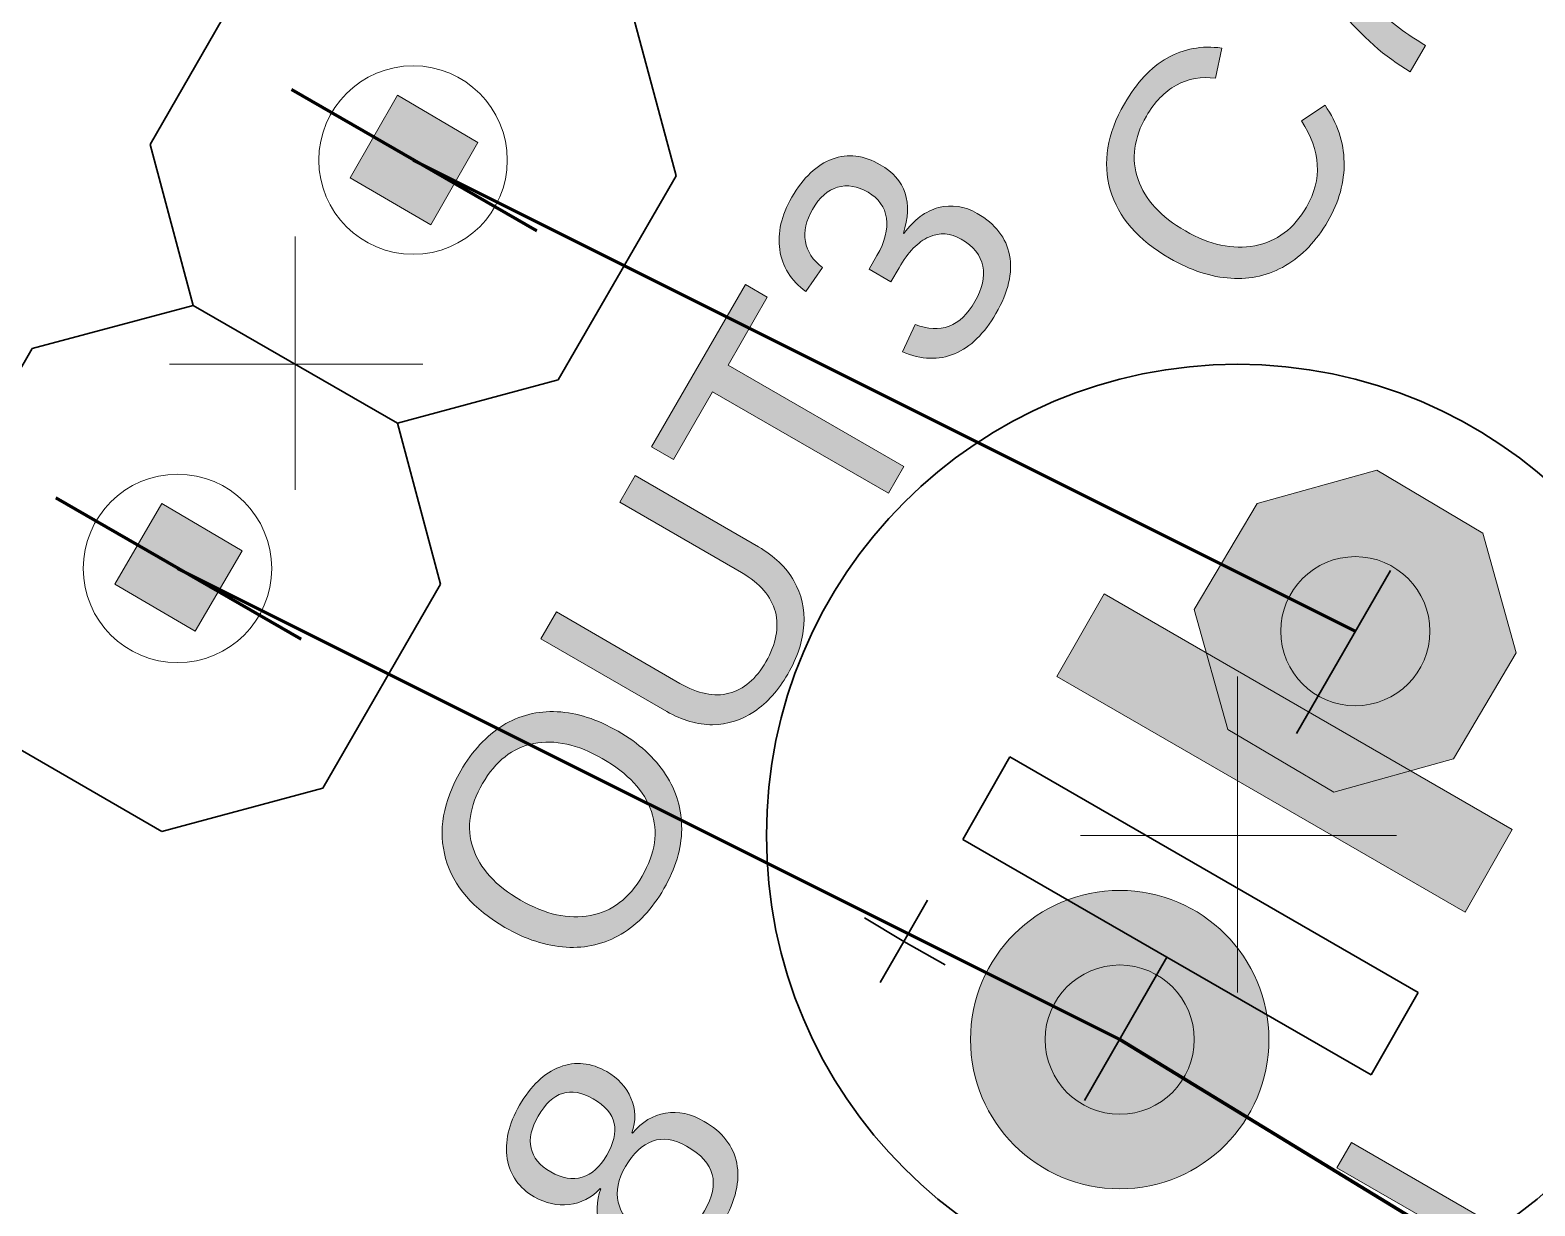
# Model space of a CAD drawing. Header units: millimetres. Extents: x 62.1 to 137.4, y 80.8 to 158.7.
# Drawn here: x 83.64 to 91.63, y 140.66 to 146.91 of the extents above; entities that cross this region are included whole.
import ezdxf

# ---------------------------------------------------------------- set-up
doc = ezdxf.new("R2010")
doc.units = ezdxf.units.MM
doc.header["$MEASUREMENT"] = 0
doc.layers.add('レイヤー 1', color=7, linetype='Continuous', lineweight=0)

# ---------------------------------------------------------------- blocks, each defined once
blk = doc.blocks.new('Block_30')
at = {"layer": 'レイヤー 1'}
h = blk.add_hatch(color=253, dxfattribs=at)
h.dxf.hatch_style = 2
edge = h.paths.add_edge_path()
edge.add_spline(control_points=[(86.674, 143.039), (86.543, 143.1141), (86.4216, 143.141), (86.3098, 143.1186), (86.1973, 143.0962), (86.1069, 143.0256), (86.0382, 142.9064), (85.9686, 142.7861), (85.9515, 142.6721), (85.9875, 142.5639), (86.023, 142.4561), (86.1071, 142.3637), (86.24, 142.2873), (86.3713, 142.2111), (86.4952, 142.1839), (86.6107, 142.206), (86.7261, 142.2273), (86.8178, 142.2973), (86.8857, 142.4147), (86.9556, 142.536), (86.9721, 142.6507), (86.9346, 142.7586), (86.8975, 142.8667), (86.8104, 142.9597), (86.674, 143.039)], knot_values=[0, 0, 0, 0, 1, 1, 1, 2, 2, 2, 3, 3, 3, 4, 4, 4, 5, 5, 5, 6, 6, 6, 7, 7, 7, 8, 8, 8, 8], degree=3, periodic=0)
edge = h.paths.add_edge_path()
edge.add_spline(control_points=[(86.7578, 143.184), (86.8674, 143.1206), (86.9515, 143.0442), (87.0095, 142.9549), (87.0676, 142.8654), (87.0967, 142.7682), (87.0955, 142.6642), (87.0943, 142.5605), (87.0627, 142.455), (87.0011, 142.3482), (86.9389, 142.2404), (86.8636, 142.1601), (86.7747, 142.1071), (86.6857, 142.054), (86.5878, 142.031), (86.4817, 142.0375), (86.3753, 142.044), (86.2666, 142.0792), (86.1567, 142.1426), (85.9885, 142.2397), (85.8838, 142.3613), (85.8421, 142.5078), (85.8008, 142.6545), (85.8273, 142.8095), (85.9221, 142.9735), (85.9836, 143.08), (86.0585, 143.1606), (86.1458, 143.2147), (86.2335, 143.2684), (86.3301, 143.2929), (86.4347, 143.2877), (86.5399, 143.2822), (86.6473, 143.2478), (86.7578, 143.184)], knot_values=[0, 0, 0, 0, 1, 1, 1, 2, 2, 2, 3, 3, 3, 4, 4, 4, 5, 5, 5, 6, 6, 6, 7, 7, 7, 8, 8, 8, 9, 9, 9, 10, 10, 10, 11, 11, 11, 11], degree=3, periodic=0)
for points, knots in [([(86.7578, 143.184), (86.8674, 143.1206), (86.9515, 143.0442), (87.0095, 142.9549), (87.0676, 142.8654), (87.0967, 142.7682), (87.0955, 142.6642), (87.0943, 142.5605), (87.0627, 142.455), (87.0011, 142.3482), (86.9389, 142.2404), (86.8636, 142.1601), (86.7747, 142.1071), (86.6857, 142.054), (86.5878, 142.031), (86.4817, 142.0375), (86.3753, 142.044), (86.2666, 142.0792), (86.1567, 142.1426), (85.9885, 142.2397), (85.8838, 142.3613), (85.8421, 142.5078), (85.8008, 142.6545), (85.8273, 142.8095), (85.9221, 142.9735), (85.9836, 143.08), (86.0585, 143.1606), (86.1458, 143.2147), (86.2335, 143.2684), (86.3301, 143.2929), (86.4347, 143.2877), (86.5399, 143.2822), (86.6473, 143.2478), (86.7578, 143.184)], [0, 0, 0, 0, 1, 1, 1, 2, 2, 2, 3, 3, 3, 4, 4, 4, 5, 5, 5, 6, 6, 6, 7, 7, 7, 8, 8, 8, 9, 9, 9, 10, 10, 10, 11, 11, 11, 11]), ([(86.674, 143.039), (86.543, 143.1141), (86.4216, 143.141), (86.3098, 143.1186), (86.1973, 143.0962), (86.1069, 143.0256), (86.0382, 142.9064), (85.9686, 142.7861), (85.9515, 142.6721), (85.9875, 142.5639), (86.023, 142.4561), (86.1071, 142.3637), (86.24, 142.2873), (86.3713, 142.2111), (86.4952, 142.1839), (86.6107, 142.206), (86.7261, 142.2273), (86.8178, 142.2973), (86.8857, 142.4147), (86.9556, 142.536), (86.9721, 142.6507), (86.9346, 142.7586), (86.8975, 142.8667), (86.8104, 142.9597), (86.674, 143.039)], [0, 0, 0, 0, 1, 1, 1, 2, 2, 2, 3, 3, 3, 4, 4, 4, 5, 5, 5, 6, 6, 6, 7, 7, 7, 8, 8, 8, 8])]:
    blk.add_open_spline(points, degree=3, knots=knots, dxfattribs=at)
blk = doc.blocks.new('Block_31')
at = {"layer": 'レイヤー 1'}
h = blk.add_hatch(color=253, dxfattribs=at)
h.dxf.hatch_style = 2
edge = h.paths.add_edge_path()
edge.add_spline(control_points=[(87.6587, 143.4872), (87.6091, 143.4014), (87.5502, 143.3353), (87.482, 143.2894), (87.4136, 143.2433), (87.3395, 143.2202), (87.2594, 143.2188), (87.1795, 143.2181), (87.0984, 143.2416), (87.016, 143.2891), (87.016, 143.2891), (86.3477, 143.675), (86.3477, 143.675), (86.3477, 143.675), (86.4299, 143.8172), (86.4299, 143.8172), (86.4299, 143.8172), (87.0862, 143.4383), (87.0862, 143.4383), (87.1819, 143.3832), (87.2691, 143.3652), (87.3464, 143.3856), (87.4245, 143.4052), (87.4899, 143.4614), (87.543, 143.553), (87.5974, 143.6474), (87.6139, 143.7356), (87.5928, 143.8176), (87.5717, 143.8999), (87.5115, 143.9695), (87.4129, 144.0264), (87.4129, 144.0264), (86.7663, 144.3998), (86.7663, 144.3998), (86.7663, 144.3998), (86.8479, 144.5414), (86.8479, 144.5414), (86.8479, 144.5414), (87.5028, 144.1631), (87.5028, 144.1631), (87.5876, 144.1142), (87.6506, 144.0539), (87.6911, 143.9823), (87.7323, 143.9106), (87.7499, 143.8327), (87.7442, 143.7483), (87.7387, 143.6636), (87.7104, 143.5764), (87.6587, 143.4872)], knot_values=[0, 0, 0, 0, 1, 1, 1, 2, 2, 2, 3, 3, 3, 4, 4, 4, 5, 5, 5, 6, 6, 6, 7, 7, 7, 8, 8, 8, 9, 9, 9, 10, 10, 10, 11, 11, 11, 12, 12, 12, 13, 13, 13, 14, 14, 14, 15, 15, 15, 16, 16, 16, 16], degree=3, periodic=0)
blk.add_open_spline([(87.6587, 143.4872), (87.6091, 143.4014), (87.5502, 143.3353), (87.482, 143.2894), (87.4136, 143.2433), (87.3395, 143.2202), (87.2594, 143.2188), (87.1795, 143.2181), (87.0984, 143.2416), (87.016, 143.2891), (87.016, 143.2891), (86.3477, 143.675), (86.3477, 143.675), (86.3477, 143.675), (86.4299, 143.8172), (86.4299, 143.8172), (86.4299, 143.8172), (87.0862, 143.4383), (87.0862, 143.4383), (87.1819, 143.3832), (87.2691, 143.3652), (87.3464, 143.3856), (87.4245, 143.4052), (87.4899, 143.4614), (87.543, 143.553), (87.5974, 143.6474), (87.6139, 143.7356), (87.5928, 143.8176), (87.5717, 143.8999), (87.5115, 143.9695), (87.4129, 144.0264), (87.4129, 144.0264), (86.7663, 144.3998), (86.7663, 144.3998), (86.7663, 144.3998), (86.8479, 144.5414), (86.8479, 144.5414), (86.8479, 144.5414), (87.5028, 144.1631), (87.5028, 144.1631), (87.5876, 144.1142), (87.6506, 144.0539), (87.6911, 143.9823), (87.7323, 143.9106), (87.7499, 143.8327), (87.7442, 143.7483), (87.7387, 143.6636), (87.7104, 143.5764), (87.6587, 143.4872)], degree=3, knots=[0, 0, 0, 0, 1, 1, 1, 2, 2, 2, 3, 3, 3, 4, 4, 4, 5, 5, 5, 6, 6, 6, 7, 7, 7, 8, 8, 8, 9, 9, 9, 10, 10, 10, 11, 11, 11, 12, 12, 12, 13, 13, 13, 14, 14, 14, 15, 15, 15, 16, 16, 16, 16], dxfattribs=at)
blk = doc.blocks.new('Block_32')
at = {"layer": 'レイヤー 1'}
h = blk.add_hatch(color=253, dxfattribs=at)
h.dxf.hatch_style = 2
edge = h.paths.add_edge_path()
edge.add_spline(control_points=[(87.3416, 145.1281), (87.3416, 145.1281), (88.2752, 144.5893), (88.2752, 144.5893), (88.2752, 144.5893), (88.1934, 144.4477), (88.1934, 144.4477), (88.1934, 144.4477), (87.2598, 144.9868), (87.2598, 144.9868), (87.2598, 144.9868), (87.0517, 144.6261), (87.0517, 144.6261), (87.0517, 144.6261), (86.9356, 144.6933), (86.9356, 144.6933), (86.9356, 144.6933), (87.4336, 145.556), (87.4336, 145.556), (87.4336, 145.556), (87.5497, 145.4888), (87.5497, 145.4888), (87.5497, 145.4888), (87.3416, 145.1281), (87.3416, 145.1281)], knot_values=[0, 0, 0, 0, 1, 1, 1, 2, 2, 2, 3, 3, 3, 4, 4, 4, 5, 5, 5, 6, 6, 6, 7, 7, 7, 8, 8, 8, 8], degree=3, periodic=0)
blk.add_open_spline([(87.3416, 145.1281), (87.3416, 145.1281), (88.2752, 144.5893), (88.2752, 144.5893), (88.2752, 144.5893), (88.1934, 144.4477), (88.1934, 144.4477), (88.1934, 144.4477), (87.2598, 144.9868), (87.2598, 144.9868), (87.2598, 144.9868), (87.0517, 144.6261), (87.0517, 144.6261), (87.0517, 144.6261), (86.9356, 144.6933), (86.9356, 144.6933), (86.9356, 144.6933), (87.4336, 145.556), (87.4336, 145.556), (87.4336, 145.556), (87.5497, 145.4888), (87.5497, 145.4888), (87.5497, 145.4888), (87.3416, 145.1281), (87.3416, 145.1281)], degree=3, knots=[0, 0, 0, 0, 1, 1, 1, 2, 2, 2, 3, 3, 3, 4, 4, 4, 5, 5, 5, 6, 6, 6, 7, 7, 7, 8, 8, 8, 8], dxfattribs=at)
blk = doc.blocks.new('Block_33')
at = {"layer": 'レイヤー 1'}
h = blk.add_hatch(color=253, dxfattribs=at)
h.dxf.hatch_style = 2
edge = h.paths.add_edge_path()
edge.add_spline(control_points=[(88.665, 145.9336), (88.7615, 145.8777), (88.819, 145.8033), (88.8366, 145.711), (88.8542, 145.619), (88.8299, 145.5157), (88.7639, 145.4016), (88.7026, 145.2952), (88.6299, 145.2242), (88.545, 145.1887), (88.4606, 145.1529), (88.3682, 145.1563), (88.2673, 145.1984), (88.2673, 145.1984), (88.3347, 145.3444), (88.3347, 145.3444), (88.4692, 145.2907), (88.5753, 145.331), (88.653, 145.4657), (88.6919, 145.5332), (88.7057, 145.5959), (88.6948, 145.6535), (88.6836, 145.711), (88.6454, 145.7589), (88.58, 145.7968), (88.5228, 145.8299), (88.4657, 145.8336), (88.4084, 145.8082), (88.3505, 145.7827), (88.2981, 145.7282), (88.2503, 145.6452), (88.2503, 145.6452), (88.2063, 145.5694), (88.2063, 145.5694), (88.2063, 145.5694), (88.0902, 145.6366), (88.0902, 145.6366), (88.0902, 145.6366), (88.1324, 145.7096), (88.1324, 145.7096), (88.1748, 145.783), (88.1915, 145.8495), (88.1829, 145.9084), (88.1745, 145.9673), (88.1417, 146.0131), (88.0849, 146.0459), (88.0287, 146.0782), (87.9752, 146.0872), (87.9237, 146.0727), (87.8718, 146.0586), (87.8274, 146.019), (87.7898, 145.9542), (87.7557, 145.895), (87.7433, 145.8385), (87.7521, 145.7844), (87.7617, 145.7303), (87.7919, 145.6845), (87.8439, 145.6466), (87.8439, 145.6466), (87.7554, 145.5181), (87.7554, 145.5181), (87.6753, 145.5773), (87.6288, 145.6517), (87.6162, 145.741), (87.6031, 145.8302), (87.6248, 145.9225), (87.6804, 146.019), (87.7412, 146.1244), (87.8129, 146.1919), (87.8952, 146.2223), (87.9777, 146.2526), (88.0632, 146.2422), (88.1503, 146.1916), (88.2175, 146.153), (88.2611, 146.1031), (88.2816, 146.041), (88.3019, 145.9794), (88.2987, 145.9084), (88.2726, 145.8281), (88.2726, 145.8281), (88.2754, 145.8268), (88.2754, 145.8268), (88.3288, 145.9001), (88.3906, 145.946), (88.4601, 145.9646), (88.5297, 145.9825), (88.5979, 145.9721), (88.665, 145.9336)], knot_values=[0, 0, 0, 0, 1, 1, 1, 2, 2, 2, 3, 3, 3, 4, 4, 4, 5, 5, 5, 6, 6, 6, 7, 7, 7, 8, 8, 8, 9, 9, 9, 10, 10, 10, 11, 11, 11, 12, 12, 12, 13, 13, 13, 14, 14, 14, 15, 15, 15, 16, 16, 16, 17, 17, 17, 18, 18, 18, 19, 19, 19, 20, 20, 20, 21, 21, 21, 22, 22, 22, 23, 23, 23, 24, 24, 24, 25, 25, 25, 26, 26, 26, 27, 27, 27, 28, 28, 28, 29, 29, 29, 29], degree=3, periodic=0)
blk.add_open_spline([(88.665, 145.9336), (88.7615, 145.8777), (88.819, 145.8033), (88.8366, 145.711), (88.8542, 145.619), (88.8299, 145.5157), (88.7639, 145.4016), (88.7026, 145.2952), (88.6299, 145.2242), (88.545, 145.1887), (88.4606, 145.1529), (88.3682, 145.1563), (88.2673, 145.1984), (88.2673, 145.1984), (88.3347, 145.3444), (88.3347, 145.3444), (88.4692, 145.2907), (88.5753, 145.331), (88.653, 145.4657), (88.6919, 145.5332), (88.7057, 145.5959), (88.6948, 145.6535), (88.6836, 145.711), (88.6454, 145.7589), (88.58, 145.7968), (88.5228, 145.8299), (88.4657, 145.8336), (88.4084, 145.8082), (88.3505, 145.7827), (88.2981, 145.7282), (88.2503, 145.6452), (88.2503, 145.6452), (88.2063, 145.5694), (88.2063, 145.5694), (88.2063, 145.5694), (88.0902, 145.6366), (88.0902, 145.6366), (88.0902, 145.6366), (88.1324, 145.7096), (88.1324, 145.7096), (88.1748, 145.783), (88.1915, 145.8495), (88.1829, 145.9084), (88.1745, 145.9673), (88.1417, 146.0131), (88.0849, 146.0459), (88.0287, 146.0782), (87.9752, 146.0872), (87.9237, 146.0727), (87.8718, 146.0586), (87.8274, 146.019), (87.7898, 145.9542), (87.7557, 145.895), (87.7433, 145.8385), (87.7521, 145.7844), (87.7617, 145.7303), (87.7919, 145.6845), (87.8439, 145.6466), (87.8439, 145.6466), (87.7554, 145.5181), (87.7554, 145.5181), (87.6753, 145.5773), (87.6288, 145.6517), (87.6162, 145.741), (87.6031, 145.8302), (87.6248, 145.9225), (87.6804, 146.019), (87.7412, 146.1244), (87.8129, 146.1919), (87.8952, 146.2223), (87.9777, 146.2526), (88.0632, 146.2422), (88.1503, 146.1916), (88.2175, 146.153), (88.2611, 146.1031), (88.2816, 146.041), (88.3019, 145.9794), (88.2987, 145.9084), (88.2726, 145.8281), (88.2726, 145.8281), (88.2754, 145.8268), (88.2754, 145.8268), (88.3288, 145.9001), (88.3906, 145.946), (88.4601, 145.9646), (88.5297, 145.9825), (88.5979, 145.9721), (88.665, 145.9336)], degree=3, knots=[0, 0, 0, 0, 1, 1, 1, 2, 2, 2, 3, 3, 3, 4, 4, 4, 5, 5, 5, 6, 6, 6, 7, 7, 7, 8, 8, 8, 9, 9, 9, 10, 10, 10, 11, 11, 11, 12, 12, 12, 13, 13, 13, 14, 14, 14, 15, 15, 15, 16, 16, 16, 17, 17, 17, 18, 18, 18, 19, 19, 19, 20, 20, 20, 21, 21, 21, 22, 22, 22, 23, 23, 23, 24, 24, 24, 25, 25, 25, 26, 26, 26, 27, 27, 27, 28, 28, 28, 29, 29, 29, 29], dxfattribs=at)
blk = doc.blocks.new('Block_66')
at = {"layer": 'レイヤー 1'}
h = blk.add_hatch(color=253, dxfattribs=at)
h.dxf.hatch_style = 2
edge = h.paths.add_edge_path()
edge.add_spline(control_points=[(89.5632, 146.4503), (89.4962, 146.3342), (89.4812, 146.2223), (89.5187, 146.1144), (89.5561, 146.0066), (89.6402, 145.9153), (89.7701, 145.8402), (89.8989, 145.7658), (90.0217, 145.7399), (90.1387, 145.762), (90.2558, 145.784), (90.3473, 145.8526), (90.4134, 145.9673), (90.4984, 146.1141), (90.4896, 146.2667), (90.3869, 146.4248), (90.3869, 146.4248), (90.5118, 146.5075), (90.5118, 146.5075), (90.5774, 146.4121), (90.6114, 146.3115), (90.6132, 146.2061), (90.6153, 146.1006), (90.5864, 145.9963), (90.5268, 145.8929), (90.4658, 145.7871), (90.3909, 145.7086), (90.3025, 145.6566), (90.2138, 145.6045), (90.1172, 145.5822), (90.0117, 145.589), (89.9067, 145.5956), (89.7983, 145.6311), (89.6867, 145.6955), (89.5196, 145.7923), (89.4144, 145.9132), (89.3715, 146.0583), (89.3293, 146.2033), (89.3541, 146.3559), (89.4464, 146.5158), (89.5108, 146.6274), (89.5864, 146.7084), (89.6734, 146.7583), (89.7606, 146.8079), (89.857, 146.8255), (89.9632, 146.8114), (89.9632, 146.8114), (89.9303, 146.6508), (89.9303, 146.6508), (89.8552, 146.6615), (89.7861, 146.6494), (89.7223, 146.6143), (89.6591, 146.5788), (89.6059, 146.5244), (89.5632, 146.4503)], knot_values=[0, 0, 0, 0, 1, 1, 1, 2, 2, 2, 3, 3, 3, 4, 4, 4, 5, 5, 5, 6, 6, 6, 7, 7, 7, 8, 8, 8, 9, 9, 9, 10, 10, 10, 11, 11, 11, 12, 12, 12, 13, 13, 13, 14, 14, 14, 15, 15, 15, 16, 16, 16, 17, 17, 17, 18, 18, 18, 18], degree=3, periodic=0)
blk.add_open_spline([(89.5632, 146.4503), (89.4962, 146.3342), (89.4812, 146.2223), (89.5187, 146.1144), (89.5561, 146.0066), (89.6402, 145.9153), (89.7701, 145.8402), (89.8989, 145.7658), (90.0217, 145.7399), (90.1387, 145.762), (90.2558, 145.784), (90.3473, 145.8526), (90.4134, 145.9673), (90.4984, 146.1141), (90.4896, 146.2667), (90.3869, 146.4248), (90.3869, 146.4248), (90.5118, 146.5075), (90.5118, 146.5075), (90.5774, 146.4121), (90.6114, 146.3115), (90.6132, 146.2061), (90.6153, 146.1006), (90.5864, 145.9963), (90.5268, 145.8929), (90.4658, 145.7871), (90.3909, 145.7086), (90.3025, 145.6566), (90.2138, 145.6045), (90.1172, 145.5822), (90.0117, 145.589), (89.9067, 145.5956), (89.7983, 145.6311), (89.6867, 145.6955), (89.5196, 145.7923), (89.4144, 145.9132), (89.3715, 146.0583), (89.3293, 146.2033), (89.3541, 146.3559), (89.4464, 146.5158), (89.5108, 146.6274), (89.5864, 146.7084), (89.6734, 146.7583), (89.7606, 146.8079), (89.857, 146.8255), (89.9632, 146.8114), (89.9632, 146.8114), (89.9303, 146.6508), (89.9303, 146.6508), (89.8552, 146.6615), (89.7861, 146.6494), (89.7223, 146.6143), (89.6591, 146.5788), (89.6059, 146.5244), (89.5632, 146.4503)], degree=3, knots=[0, 0, 0, 0, 1, 1, 1, 2, 2, 2, 3, 3, 3, 4, 4, 4, 5, 5, 5, 6, 6, 6, 7, 7, 7, 8, 8, 8, 9, 9, 9, 10, 10, 10, 11, 11, 11, 12, 12, 12, 13, 13, 13, 14, 14, 14, 15, 15, 15, 16, 16, 16, 17, 17, 17, 18, 18, 18, 18], dxfattribs=at)
blk = doc.blocks.new('Block_67')
at = {"layer": 'レイヤー 1'}
h = blk.add_hatch(color=253, dxfattribs=at)
h.dxf.hatch_style = 2
edge = h.paths.add_edge_path()
edge.add_spline(control_points=[(90.3125, 147.7288), (90.4145, 147.5273), (90.4989, 147.3771), (90.566, 147.2796), (90.6336, 147.1814), (90.7061, 147.0956), (90.784, 147.0212), (90.8615, 146.9468), (90.9485, 146.882), (91.0456, 146.8258), (91.0456, 146.8258), (90.9646, 146.686), (90.9646, 146.686), (90.8306, 146.7631), (90.7056, 146.8734), (90.5905, 147.0157), (90.4749, 147.1579), (90.3593, 147.3516), (90.2429, 147.5962), (90.2429, 147.5962), (89.9173, 147.0325), (89.9173, 147.0325), (89.9173, 147.0325), (89.8033, 147.0983), (89.8033, 147.0983), (89.8033, 147.0983), (90.2036, 147.7918), (90.2036, 147.7918), (90.2036, 147.7918), (90.3125, 147.7288), (90.3125, 147.7288)], knot_values=[0, 0, 0, 0, 1, 1, 1, 2, 2, 2, 3, 3, 3, 4, 4, 4, 5, 5, 5, 6, 6, 6, 7, 7, 7, 8, 8, 8, 9, 9, 9, 10, 10, 10, 10], degree=3, periodic=0)
blk.add_open_spline([(90.3125, 147.7288), (90.4145, 147.5273), (90.4989, 147.3771), (90.566, 147.2796), (90.6336, 147.1814), (90.7061, 147.0956), (90.784, 147.0212), (90.8615, 146.9468), (90.9485, 146.882), (91.0456, 146.8258), (91.0456, 146.8258), (90.9646, 146.686), (90.9646, 146.686), (90.8306, 146.7631), (90.7056, 146.8734), (90.5905, 147.0157), (90.4749, 147.1579), (90.3593, 147.3516), (90.2429, 147.5962), (90.2429, 147.5962), (89.9173, 147.0325), (89.9173, 147.0325), (89.9173, 147.0325), (89.8033, 147.0983), (89.8033, 147.0983), (89.8033, 147.0983), (90.2036, 147.7918), (90.2036, 147.7918), (90.2036, 147.7918), (90.3125, 147.7288), (90.3125, 147.7288)], degree=3, knots=[0, 0, 0, 0, 1, 1, 1, 2, 2, 2, 3, 3, 3, 4, 4, 4, 5, 5, 5, 6, 6, 6, 7, 7, 7, 8, 8, 8, 9, 9, 9, 10, 10, 10, 10], dxfattribs=at)
blk = doc.blocks.new('Block_69')
at = {"layer": 'レイヤー 1'}
h = blk.add_hatch(color=253, dxfattribs=at)
h.dxf.hatch_style = 2
edge = h.paths.add_edge_path()
edge.add_spline(control_points=[(87.1216, 140.9809), (87.0565, 141.0188), (86.9964, 141.0274), (86.9411, 141.0078), (86.8857, 140.9881), (86.8378, 140.9433), (86.7973, 140.8734), (86.758, 140.8052), (86.7451, 140.7418), (86.7585, 140.6832), (86.772, 140.6243), (86.8095, 140.5771), (86.8715, 140.5413), (87.0162, 140.4576), (87.1311, 140.4896), (87.2164, 140.6374), (87.2584, 140.7101), (87.2724, 140.7749), (87.2581, 140.8307), (87.2433, 140.8868), (87.1981, 140.9368), (87.1216, 140.9809)], knot_values=[0, 0, 0, 0, 1, 1, 1, 2, 2, 2, 3, 3, 3, 4, 4, 4, 5, 5, 5, 6, 6, 6, 7, 7, 7, 7], degree=3, periodic=0)
edge = h.paths.add_edge_path()
edge.add_spline(control_points=[(86.6247, 141.2331), (86.5058, 141.3016), (86.409, 141.271), (86.3339, 141.1407), (86.2974, 141.0777), (86.2845, 141.0212), (86.2955, 140.9709), (86.3064, 140.9206), (86.3413, 140.8782), (86.4002, 140.8445), (86.4602, 140.8097), (86.5156, 140.8), (86.567, 140.8159), (86.618, 140.8317), (86.6617, 140.8706), (86.6976, 140.9327), (86.7339, 140.996), (86.7472, 141.0525), (86.7373, 141.1022), (86.7275, 141.1518), (86.6898, 141.1955), (86.6247, 141.2331)], knot_values=[0, 0, 0, 0, 1, 1, 1, 2, 2, 2, 3, 3, 3, 4, 4, 4, 5, 5, 5, 6, 6, 6, 7, 7, 7, 7], degree=3, periodic=0)
edge = h.paths.add_edge_path()
edge.add_spline(control_points=[(87.2148, 141.1128), (87.3113, 141.057), (87.3693, 140.983), (87.3879, 140.8899), (87.4064, 140.7969), (87.3826, 140.6929), (87.3161, 140.5778), (87.2512, 140.4655), (87.174, 140.3932), (87.0844, 140.3604), (86.9945, 140.3277), (86.9008, 140.3398), (86.803, 140.3963), (86.7344, 140.4359), (86.6882, 140.4886), (86.664, 140.5551), (86.64, 140.6212), (86.6407, 140.6874), (86.666, 140.7542), (86.666, 140.7542), (86.6629, 140.7559), (86.6629, 140.7559), (86.6166, 140.7067), (86.5616, 140.6784), (86.4977, 140.6712), (86.4343, 140.6639), (86.372, 140.6777), (86.312, 140.7122), (86.2321, 140.7583), (86.1846, 140.8259), (86.1692, 140.9144), (86.1546, 141.0029), (86.1761, 141.0973), (86.2344, 141.1983), (86.294, 141.3016), (86.3651, 141.3691), (86.4483, 141.4012), (86.5315, 141.4329), (86.6149, 141.4246), (86.6976, 141.3767), (86.7575, 141.3419), (86.8006, 141.2951), (86.8261, 141.2362), (86.8517, 141.1769), (86.8534, 141.1152), (86.8316, 141.0512), (86.8316, 141.0512), (86.8347, 141.0494), (86.8347, 141.0494), (86.8839, 141.1104), (86.9427, 141.1459), (87.01, 141.1566), (87.0777, 141.1673), (87.1456, 141.1528), (87.2148, 141.1128)], knot_values=[0, 0, 0, 0, 1, 1, 1, 2, 2, 2, 3, 3, 3, 4, 4, 4, 5, 5, 5, 6, 6, 6, 7, 7, 7, 8, 8, 8, 9, 9, 9, 10, 10, 10, 11, 11, 11, 12, 12, 12, 13, 13, 13, 14, 14, 14, 15, 15, 15, 16, 16, 16, 17, 17, 17, 18, 18, 18, 18], degree=3, periodic=0)
for points, knots in [([(87.2148, 141.1128), (87.3113, 141.057), (87.3693, 140.983), (87.3879, 140.8899), (87.4064, 140.7969), (87.3826, 140.6929), (87.3161, 140.5778), (87.2512, 140.4655), (87.174, 140.3932), (87.0844, 140.3604), (86.9945, 140.3277), (86.9008, 140.3398), (86.803, 140.3963), (86.7344, 140.4359), (86.6882, 140.4886), (86.664, 140.5551), (86.64, 140.6212), (86.6407, 140.6874), (86.666, 140.7542), (86.666, 140.7542), (86.6629, 140.7559), (86.6629, 140.7559), (86.6166, 140.7067), (86.5616, 140.6784), (86.4977, 140.6712), (86.4343, 140.6639), (86.372, 140.6777), (86.312, 140.7122), (86.2321, 140.7583), (86.1846, 140.8259), (86.1692, 140.9144), (86.1546, 141.0029), (86.1761, 141.0973), (86.2344, 141.1983), (86.294, 141.3016), (86.3651, 141.3691), (86.4483, 141.4012), (86.5315, 141.4329), (86.6149, 141.4246), (86.6976, 141.3767), (86.7575, 141.3419), (86.8006, 141.2951), (86.8261, 141.2362), (86.8517, 141.1769), (86.8534, 141.1152), (86.8316, 141.0512), (86.8316, 141.0512), (86.8347, 141.0494), (86.8347, 141.0494), (86.8839, 141.1104), (86.9427, 141.1459), (87.01, 141.1566), (87.0777, 141.1673), (87.1456, 141.1528), (87.2148, 141.1128)], [0, 0, 0, 0, 1, 1, 1, 2, 2, 2, 3, 3, 3, 4, 4, 4, 5, 5, 5, 6, 6, 6, 7, 7, 7, 8, 8, 8, 9, 9, 9, 10, 10, 10, 11, 11, 11, 12, 12, 12, 13, 13, 13, 14, 14, 14, 15, 15, 15, 16, 16, 16, 17, 17, 17, 18, 18, 18, 18]), ([(86.6247, 141.2331), (86.5058, 141.3016), (86.409, 141.271), (86.3339, 141.1407), (86.2974, 141.0777), (86.2845, 141.0212), (86.2955, 140.9709), (86.3064, 140.9206), (86.3413, 140.8782), (86.4002, 140.8445), (86.4602, 140.8097), (86.5156, 140.8), (86.567, 140.8159), (86.618, 140.8317), (86.6617, 140.8706), (86.6976, 140.9327), (86.7339, 140.996), (86.7472, 141.0525), (86.7373, 141.1022), (86.7275, 141.1518), (86.6898, 141.1955), (86.6247, 141.2331)], [0, 0, 0, 0, 1, 1, 1, 2, 2, 2, 3, 3, 3, 4, 4, 4, 5, 5, 5, 6, 6, 6, 7, 7, 7, 7]), ([(87.1216, 140.9809), (87.0565, 141.0188), (86.9964, 141.0274), (86.9411, 141.0078), (86.8857, 140.9881), (86.8378, 140.9433), (86.7973, 140.8734), (86.758, 140.8052), (86.7451, 140.7418), (86.7585, 140.6832), (86.772, 140.6243), (86.8095, 140.5771), (86.8715, 140.5413), (87.0162, 140.4576), (87.1311, 140.4896), (87.2164, 140.6374), (87.2584, 140.7101), (87.2724, 140.7749), (87.2581, 140.8307), (87.2433, 140.8868), (87.1981, 140.9368), (87.1216, 140.9809)], [0, 0, 0, 0, 1, 1, 1, 2, 2, 2, 3, 3, 3, 4, 4, 4, 5, 5, 5, 6, 6, 6, 7, 7, 7, 7])]:
    blk.add_open_spline(points, degree=3, knots=knots, dxfattribs=at)
blk = doc.blocks.new('Block_148')
at = {"layer": 'レイヤー 1'}
h = blk.add_hatch(color=253, dxfattribs=at)
h.dxf.hatch_style = 2
edge = h.paths.add_edge_path()
edge.add_spline(control_points=[(90.359, 140.4913), (90.359, 140.4913), (90.8703, 140.1961), (90.8703, 140.1961), (90.9233, 140.1658), (90.9677, 140.1468), (91.0029, 140.1403), (91.0384, 140.1341), (91.0689, 140.1382), (91.0952, 140.1537), (91.1211, 140.1692), (91.1469, 140.1988), (91.1726, 140.2433), (91.2098, 140.3077), (91.2172, 140.3714), (91.1946, 140.4341), (91.172, 140.4969), (91.1211, 140.5509), (91.0425, 140.5964), (91.0425, 140.5964), (90.5753, 140.8662), (90.5753, 140.8662), (90.5753, 140.8662), (90.6527, 141.0002), (90.6527, 141.0002), (90.6527, 141.0002), (91.2866, 140.634), (91.2866, 140.634), (91.3806, 140.5799), (91.439, 140.5482), (91.4614, 140.5392), (91.4614, 140.5392), (91.3884, 140.4124), (91.3884, 140.4124), (91.3856, 140.4135), (91.3784, 140.4169), (91.3675, 140.4228), (91.3562, 140.4283), (91.3434, 140.4352), (91.3284, 140.4428), (91.314, 140.45), (91.2869, 140.4645), (91.2471, 140.4862), (91.2471, 140.4862), (91.2458, 140.4841), (91.2458, 140.4841), (91.2838, 140.4211), (91.3023, 140.3628), (91.3023, 140.3087), (91.3019, 140.255), (91.2844, 140.1982), (91.2496, 140.1379), (91.1986, 140.0497), (91.1393, 139.9977), (91.0718, 139.9818), (91.0044, 139.9663), (90.9195, 139.988), (90.8186, 140.0462), (90.8186, 140.0462), (90.2811, 140.3566), (90.2811, 140.3566), (90.2811, 140.3566), (90.359, 140.4913), (90.359, 140.4913)], knot_values=[0, 0, 0, 0, 1, 1, 1, 2, 2, 2, 3, 3, 3, 4, 4, 4, 5, 5, 5, 6, 6, 6, 7, 7, 7, 8, 8, 8, 9, 9, 9, 10, 10, 10, 11, 11, 11, 12, 12, 12, 13, 13, 13, 14, 14, 14, 15, 15, 15, 16, 16, 16, 17, 17, 17, 18, 18, 18, 19, 19, 19, 20, 20, 20, 21, 21, 21, 21], degree=3, periodic=0)
blk.add_open_spline([(90.359, 140.4913), (90.359, 140.4913), (90.8703, 140.1961), (90.8703, 140.1961), (90.9233, 140.1658), (90.9677, 140.1468), (91.0029, 140.1403), (91.0384, 140.1341), (91.0689, 140.1382), (91.0952, 140.1537), (91.1211, 140.1692), (91.1469, 140.1988), (91.1726, 140.2433), (91.2098, 140.3077), (91.2172, 140.3714), (91.1946, 140.4341), (91.172, 140.4969), (91.1211, 140.5509), (91.0425, 140.5964), (91.0425, 140.5964), (90.5753, 140.8662), (90.5753, 140.8662), (90.5753, 140.8662), (90.6527, 141.0002), (90.6527, 141.0002), (90.6527, 141.0002), (91.2866, 140.634), (91.2866, 140.634), (91.3806, 140.5799), (91.439, 140.5482), (91.4614, 140.5392), (91.4614, 140.5392), (91.3884, 140.4124), (91.3884, 140.4124), (91.3856, 140.4135), (91.3784, 140.4169), (91.3675, 140.4228), (91.3562, 140.4283), (91.3434, 140.4352), (91.3284, 140.4428), (91.314, 140.45), (91.2869, 140.4645), (91.2471, 140.4862), (91.2471, 140.4862), (91.2458, 140.4841), (91.2458, 140.4841), (91.2838, 140.4211), (91.3023, 140.3628), (91.3023, 140.3087), (91.3019, 140.255), (91.2844, 140.1982), (91.2496, 140.1379), (91.1986, 140.0497), (91.1393, 139.9977), (91.0718, 139.9818), (91.0044, 139.9663), (90.9195, 139.988), (90.8186, 140.0462), (90.8186, 140.0462), (90.2811, 140.3566), (90.2811, 140.3566), (90.2811, 140.3566), (90.359, 140.4913), (90.359, 140.4913)], degree=3, knots=[0, 0, 0, 0, 1, 1, 1, 2, 2, 2, 3, 3, 3, 4, 4, 4, 5, 5, 5, 6, 6, 6, 7, 7, 7, 8, 8, 8, 9, 9, 9, 10, 10, 10, 11, 11, 11, 12, 12, 12, 13, 13, 13, 14, 14, 14, 15, 15, 15, 16, 16, 16, 17, 17, 17, 18, 18, 18, 19, 19, 19, 20, 20, 20, 21, 21, 21, 21], dxfattribs=at)

msp = doc.modelspace()

# ---------------------------------------------------------------- hatches: boundary and pattern name
at = {"layer": 'レイヤー 1'}
h = msp.add_hatch(color=253, dxfattribs=at)
h.dxf.hatch_style = 2
h.paths.add_polyline_path([(85.3354, 146.1229), (85.5856, 146.5607), (86.013, 146.3105), (85.7628, 145.8727)])
h = msp.add_hatch(color=122, dxfattribs=at)
h.dxf.hatch_style = 2
h.paths.add_polyline_path([(91.35, 144.2362), (91.5272, 143.6003), (91.1937, 143.0374), (90.5578, 142.8602), (89.9949, 143.1938), (89.8177, 143.8296), (90.1513, 144.3925), (90.7871, 144.5697)])
h = msp.add_hatch(color=122, dxfattribs=at)
h.dxf.hatch_style = 2
h.paths.add_polyline_path([(91.35, 144.2362), (91.5272, 143.6003), (91.1937, 143.0374), (90.5578, 142.8602), (89.9949, 143.1938), (89.8177, 143.8296), (90.1513, 144.3925), (90.7871, 144.5697)])
h = msp.add_hatch(color=253, dxfattribs=at)
h.dxf.hatch_style = 2
h.paths.add_polyline_path([(84.0846, 143.9651), (84.3347, 144.3925), (84.7621, 144.1423), (84.5119, 143.715)])
h = msp.add_hatch(color=253, dxfattribs=at)
h.dxf.hatch_style = 2
h.paths.add_polyline_path([(91.5064, 142.6621), (91.2562, 142.2243), (89.088, 143.4752), (89.3382, 143.913)])
h = msp.add_hatch(color=122, dxfattribs=at)
edge = h.paths.add_edge_path()
edge.add_arc((89.4216, 141.5468), 0.7922, 0, 360)
h = msp.add_hatch(color=122, dxfattribs=at)
edge = h.paths.add_edge_path()
edge.add_arc((89.4216, 141.5468), 0.7922, 0, 360)

# ---------------------------------------------------------------- linework, layer by layer
at = {"layer": 'レイヤー 1', "color": 253, "lineweight": 30}
for p, q in [((84.2722, 146.3001), (84.8976, 147.3842)), ((87.0658, 146.1333), (86.8365, 146.9881)), ((84.5015, 145.4453), (84.2722, 146.3001)), ((87.0658, 146.1333), (86.4404, 145.0492)), ((83.6468, 145.216), (84.5015, 145.4453)), ((85.5856, 144.8199), (84.5015, 145.4453)), ((83.0213, 144.1319), (83.6468, 145.216)), ((86.4404, 145.0492), (85.5856, 144.8199)), ((85.5856, 144.8199), (85.8149, 143.9651)), ((90.3598, 143.1729), (90.8601, 144.0381)), ((85.8149, 143.9651), (85.1895, 142.881)), ((84.3347, 142.6517), (83.2507, 143.2772)), ((88.8379, 143.0478), (88.5877, 142.61)), ((91.006, 141.797), (88.8379, 143.0478)), ((85.1895, 142.881), (84.3347, 142.6517)), ((88.5877, 142.61), (89.6718, 141.9846)), ((88.275, 142.068), (88.4001, 142.2869)), ((88.275, 142.068), (88.0665, 142.1931)), ((88.1499, 141.8491), (88.275, 142.068)), ((88.4939, 141.9429), (88.275, 142.068)), ((89.234, 141.2236), (89.6718, 141.9846)), ((89.6718, 141.9846), (90.7559, 141.3592)), ((90.7559, 141.3592), (91.006, 141.797))]:
    msp.add_line(p, q, dxfattribs=at)
at = {"layer": 'レイヤー 1', "color": 122, "lineweight": 211}
for p, q in [((85.0227, 146.592), (86.3257, 145.8414)), ((85.0227, 146.592), (86.3257, 145.8414)), ((83.7718, 144.4238), (85.0748, 143.6733)), ((83.7718, 144.4238), (85.0748, 143.6733))]:
    msp.add_line(p, q, dxfattribs=at)
at = {"layer": 'レイヤー 1', "color": 140, "lineweight": 211}
for p, q in [((85.669, 146.2167), (90.6725, 143.715)), ((89.4216, 141.5468), (84.4181, 144.0485)), ((93.7996, 138.8783), (89.4216, 141.5468))]:
    msp.add_line(p, q, dxfattribs=at)
at = {"layer": 'レイヤー 1', "color": 62, "lineweight": 0}
for p, q in [((85.0436, 144.4655), (85.0436, 145.8102)), ((84.3764, 145.1326), (85.7211, 145.1326)), ((90.047, 141.797), (90.047, 143.4752)), ((89.2131, 142.6309), (90.8914, 142.6309))]:
    msp.add_line(p, q, dxfattribs=at)
at = {"layer": 'レイヤー 1'}
for points in [[(85.3354, 146.1229), (85.5856, 146.5607), (86.013, 146.3105), (85.7628, 145.8727)], [(91.35, 144.2362), (91.5272, 143.6003), (91.1937, 143.0374), (90.5578, 142.8602), (89.9949, 143.1938), (89.8177, 143.8296), (90.1513, 144.3925), (90.7871, 144.5697)], [(91.35, 144.2362), (91.5272, 143.6003), (91.1937, 143.0374), (90.5578, 142.8602), (89.9949, 143.1938), (89.8177, 143.8296), (90.1513, 144.3925), (90.7871, 144.5697)], [(84.0846, 143.9651), (84.3347, 144.3925), (84.7621, 144.1423), (84.5119, 143.715)], [(91.5064, 142.6621), (91.2562, 142.2243), (89.088, 143.4752), (89.3382, 143.913)]]:
    msp.add_lwpolyline(points, close=True, dxfattribs=at)
at = {"layer": 'レイヤー 1', "color": 253, "lineweight": 0}
for points in [[(85.3354, 146.1229), (85.5856, 146.5607), (86.013, 146.3105), (85.7628, 145.8727)], [(84.0846, 143.9651), (84.3347, 144.3925), (84.7621, 144.1423), (84.5119, 143.715)], [(91.5064, 142.6621), (91.2562, 142.2243), (89.088, 143.4752), (89.3382, 143.913)]]:
    msp.add_lwpolyline(points, close=True, dxfattribs=at)
at = {"layer": 'レイヤー 1', "color": 122, "lineweight": 0}
msp.add_lwpolyline([(91.35, 144.2362), (91.5272, 143.6003), (91.1937, 143.0374), (90.5578, 142.8602), (89.9949, 143.1938), (89.8177, 143.8296), (90.1513, 144.3925), (90.7871, 144.5697)], close=True, dxfattribs=at)
msp.add_lwpolyline([(91.35, 144.2362), (91.5272, 143.6003), (91.1937, 143.0374), (90.5578, 142.8602), (89.9949, 143.1938), (89.8177, 143.8296), (90.1513, 144.3925), (90.7871, 144.5697)], close=True, dxfattribs=at)
at = {"layer": 'レイヤー 1'}
for centre, radius in [((85.669, 146.2167), 0.5003), ((85.669, 146.2167), 0.5003), ((84.4181, 144.0485), 0.5003), ((84.4181, 144.0485), 0.5003), ((89.4216, 141.5468), 0.7922), ((89.4216, 141.5468), 0.7922), ((89.4216, 141.5468), 0.3961), ((89.4216, 141.5468), 0.3961)]:
    msp.add_circle(centre, radius, dxfattribs=at)
at = {"layer": 'レイヤー 1', "color": 7, "lineweight": 0}
for centre, radius in [((85.669, 146.2167), 0.5003), ((85.669, 146.2167), 0.5003), ((84.4181, 144.0485), 0.5003), ((84.4181, 144.0485), 0.5003), ((89.4216, 141.5468), 0.3961), ((89.4216, 141.5468), 0.3961)]:
    msp.add_circle(centre, radius, dxfattribs=at)
at = {"layer": 'レイヤー 1', "color": 253, "lineweight": 30}
msp.add_circle((90.047, 142.6309), 2.5017, dxfattribs=at)
at = {"layer": 'レイヤー 1', "color": 122, "lineweight": 0}
msp.add_circle((89.4216, 141.5468), 0.7922, dxfattribs=at)
msp.add_circle((89.4216, 141.5468), 0.7922, dxfattribs=at)
at = {"layer": 'レイヤー 1', "color": 253, "lineweight": 30}
msp.add_ellipse((93.7996, 148.8852), major_axis=(-2.2376, 1.1188), ratio=0.999999, dxfattribs=at)
at = {"layer": 'レイヤー 1'}
msp.add_open_spline([(91.0686, 143.715), (91.0686, 143.4962), (90.8912, 143.3189), (90.6725, 143.3189), (90.4537, 143.3189), (90.2764, 143.4962), (90.2764, 143.715), (90.2764, 143.9337), (90.4537, 144.1111), (90.6725, 144.1111), (90.8912, 144.1111), (91.0686, 143.9337), (91.0686, 143.715)], degree=3, knots=[0, 0, 0, 0, 1, 1, 1, 2, 2, 2, 3, 3, 3, 4, 4, 4, 4], dxfattribs=at)
msp.add_open_spline([(91.0686, 143.715), (91.0686, 143.4962), (90.8912, 143.3189), (90.6725, 143.3189), (90.4537, 143.3189), (90.2764, 143.4962), (90.2764, 143.715), (90.2764, 143.9337), (90.4537, 144.1111), (90.6725, 144.1111), (90.8912, 144.1111), (91.0686, 143.9337), (91.0686, 143.715)], degree=3, knots=[0, 0, 0, 0, 1, 1, 1, 2, 2, 2, 3, 3, 3, 4, 4, 4, 4], dxfattribs=at)
at = {"layer": 'レイヤー 1', "color": 7, "lineweight": 0}
msp.add_open_spline([(91.0686, 143.715), (91.0686, 143.4962), (90.8912, 143.3189), (90.6725, 143.3189), (90.4537, 143.3189), (90.2764, 143.4962), (90.2764, 143.715), (90.2764, 143.9337), (90.4537, 144.1111), (90.6725, 144.1111), (90.8912, 144.1111), (91.0686, 143.9337), (91.0686, 143.715)], degree=3, knots=[0, 0, 0, 0, 1, 1, 1, 2, 2, 2, 3, 3, 3, 4, 4, 4, 4], dxfattribs=at)
msp.add_open_spline([(91.0686, 143.715), (91.0686, 143.4962), (90.8912, 143.3189), (90.6725, 143.3189), (90.4537, 143.3189), (90.2764, 143.4962), (90.2764, 143.715), (90.2764, 143.9337), (90.4537, 144.1111), (90.6725, 144.1111), (90.8912, 144.1111), (91.0686, 143.9337), (91.0686, 143.715)], degree=3, knots=[0, 0, 0, 0, 1, 1, 1, 2, 2, 2, 3, 3, 3, 4, 4, 4, 4], dxfattribs=at)

# ---------------------------------------------------------------- block references
at = {"layer": 'レイヤー 1'}
for name in ['Block_67', 'Block_66', 'Block_33', 'Block_32', 'Block_31', 'Block_30', 'Block_69', 'Block_148']:
    msp.add_blockref(name, (0, 0), dxfattribs=at)

doc.saveas('drawing.dxf')
